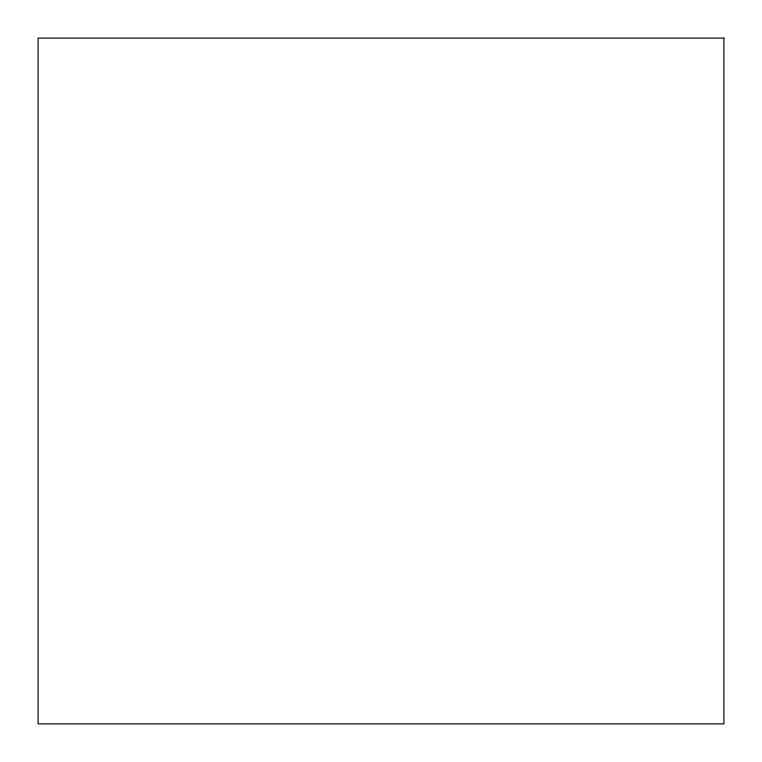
<?xml version="1.0" encoding="UTF-8"?>
<svg xmlns="http://www.w3.org/2000/svg" width="762" height="762" viewBox="0 0 762 762"><rect width="100%" height="100%" fill="white"/><g stroke="black" fill="none" stroke-linecap="round" stroke-linejoin="round"><path stroke-width="1.14" d="M723.9 38.1L38.1 38.1L38.1 723.9L723.9 723.9L723.9 38.1"/></g></svg>
